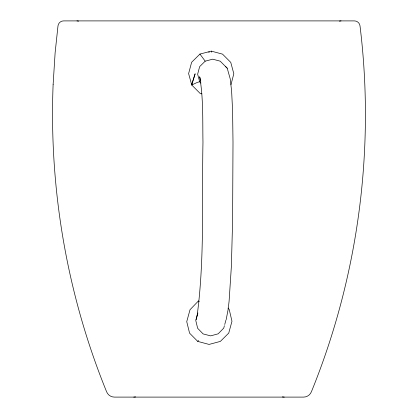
<?xml version="1.0" encoding="UTF-8"?>
<svg xmlns="http://www.w3.org/2000/svg" width="418" height="418" viewBox="0 0 418 418"><rect width="100%" height="100%" fill="white"/><g stroke="black" fill="none" stroke-linecap="round" stroke-linejoin="round"><path stroke-width="0.63" d="M197.155 315.475C204.757 258.152 201.795 200.008 202.97 142.366C202.568 120.515 203.472 98.366 199.679 76.766L200.797 81.082M226.154 319.718L228.181 309.195L229.111 300.997L231.373 266.397L232.596 221.195L233.004 142.366L232.591 110.53L231.614 91.124L230.229 78.892L227.22 68.207L220.218 61.18L212.731 59.184L205.191 61.169L199.647 66.64L197.641 74.185L199.71 81.782L200.995 83.078M230.987 84.629L233.819 73.746L230.767 62.402L222.528 54.126L211.294 51.127L199.945 54.063L191.627 62.272L188.617 73.589L191.721 84.985L200.081 93.381L201.868 93.883M196.12 319.718L197.876 312.941M224.409 325.679L223.745 328.099L218.165 333.825L210.651 335.873L203.106 333.909L197.646 328.292L195.76 320.449L197.442 314.331M224.743 324.467L225.898 320.225M191.622 84.629L195.138 73.787L191.831 84.629L192.442 84.629L191.721 84.985L197.468 82.336L199.71 81.782M199.208 301.853L198.529 300.866L190.023 309.722L186.736 321.651L189.568 333.141L197.745 341.401L198.477 340.43M339.39 21.13L341.036 20.9M133.76 397.1L135.636 396.912M76.964 20.9L78.61 21.13M282.364 396.912L284.24 397.1M197.745 341.401L209.084 344.427L220.364 341.401L228.745 333.068L231.974 321.259L229.195 309.393L227.982 308.076M225.71 66.697L227.22 68.207M205.191 61.169L199.945 54.063M211.294 51.127L211.43 52.182M209 51.759L209 52.705M53.117 84.629C48.953 189.255 67.089 294.747 106.595 391.755C107.792 394.916 111.036 397.131 114.417 397.1L303.583 397.1C306.964 397.131 310.208 394.916 311.405 391.755C358.299 276.57 375.181 149.383 360.018 25.947C359.773 23.157 357.202 20.853 354.401 20.9L63.599 20.9C60.798 20.853 58.227 23.157 57.982 25.947L55.129 52.705L53.117 84.629"/></g></svg>
